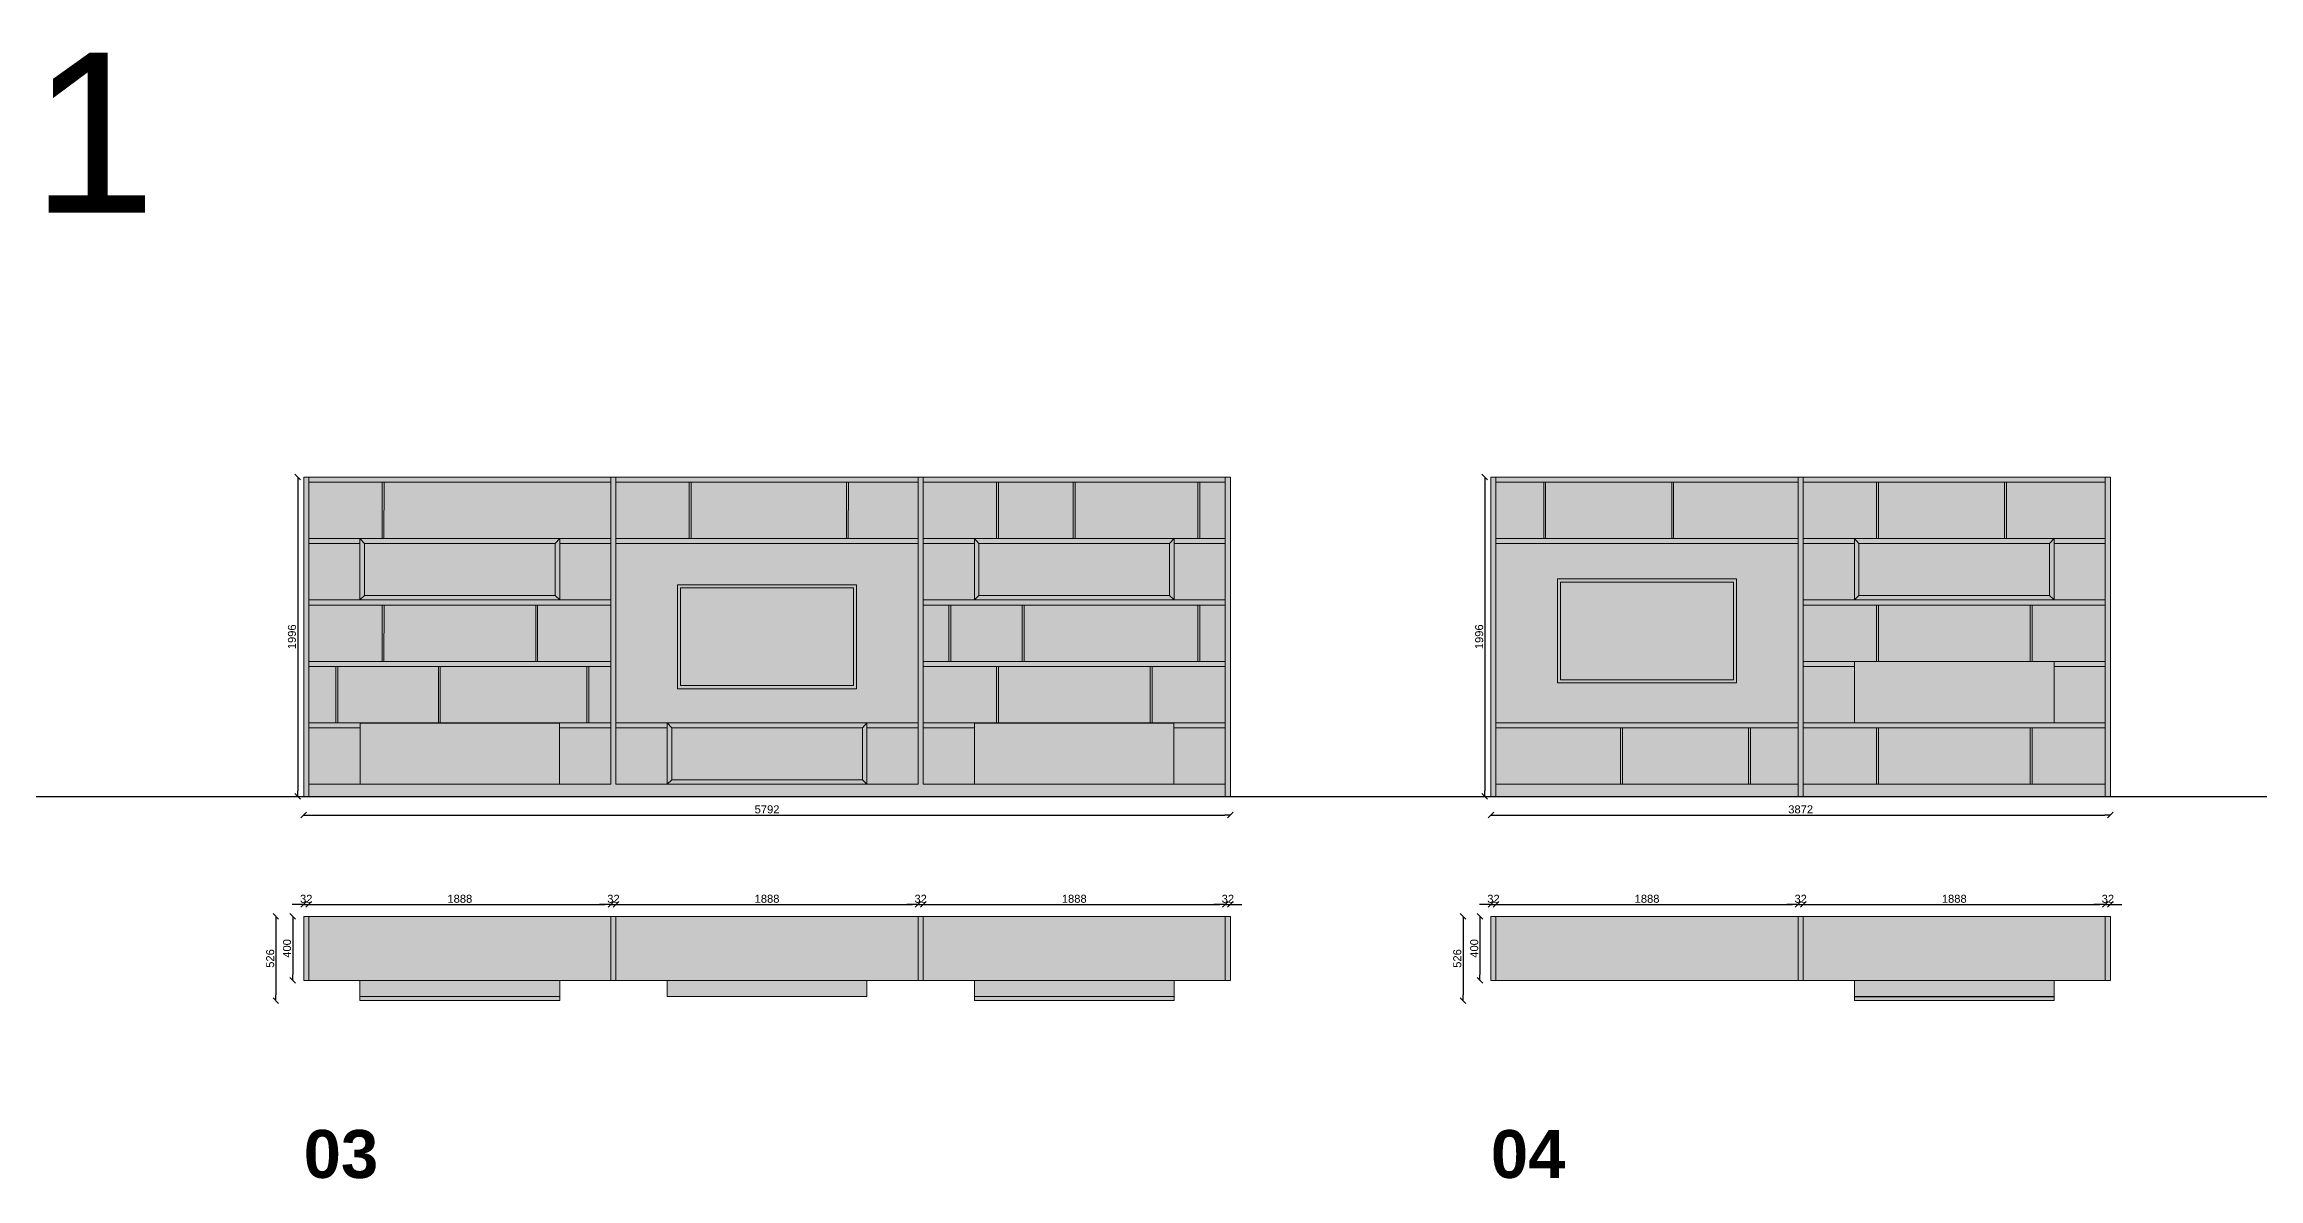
# Model space of a CAD drawing. Header units: inches. Extents: x -2150 to 187520, y -61540 to -22885.
# Drawn here: x 12642 to 26482, y -32284 to -25192 of the extents above; entities that cross this region are included whole.
import ezdxf

# ---------------------------------------------------------------- set-up
doc = ezdxf.new("R2010")
doc.units = ezdxf.units.IN
doc.header["$MEASUREMENT"] = 0
doc.layers.add('Linee arredi', color=3, linetype='Continuous', lineweight=20)
doc.layers.add('Retino arredi', color=7, linetype='Continuous', lineweight=0)
doc.layers.add('Quote', color=5, linetype='Continuous')
doc.styles.add('AI', font='Arial.ttf')
doc.styles.add('Arial', font='Arial.ttf')
doc.styles.add('Arial (bold)', font='Arial Bold.ttf')
doc.dimstyles.new('M&C_quote arredo', dxfattribs={"dimtxt": 50, "dimasz": 35.34668, "dimexe": 0, "dimexo": 0, "dimgap": 10, "dimtad": 1, "dimdec": 0, "dimtxsty": 'Arial', "dimblk": 'VW_SLASH', "dimcen": 0, "dimse1": 1, "dimse2": 1, "dimazin": 0, "dimtfac": 1, "dimtdec": 0, "dimtix": 1, "dimtmove": 0, "dimatfit": 0, "dimldrblk": 'VW_SLASH', "dimfxl": 0, "dimfxlon": 1, "dimfrac": 2, "dimtolj": 1, "dimarcsym": 0})

# ---------------------------------------------------------------- blocks, each defined once
blk = doc.blocks.new('VW_SLASH')
at = {"color": 0, "linetype": 'ByBlock', "lineweight": -2, "transparency": 16777216}
blk.add_line((0, 0), (-1, 0), dxfattribs=at)
at = {"color": 0, "linetype": 'Continuous', "lineweight": -2, "transparency": 16777216, "flags": 128}
blk.add_lwpolyline([(0.5, 0.5), (-0.5, -0.5)], dxfattribs=at)
blk = doc.blocks.new('*D14')
at = {"layer": 'Defpoints', "color": 0, "transparency": 16777216}
for p in [(14263, -30644), (14195, -31044), (14263, -31044)]:
    blk.add_point(p, dxfattribs=at)
at = {"layer": 'Quote', "color": 0, "lineweight": -2, "transparency": 16777216}
blk.add_line((14195, -30679), (14195, -31008), dxfattribs=at)
at = {"layer": 'Quote', "color": 0, "lineweight": -2, "transparency": 16777216, "xscale": 35.3466796875, "yscale": 35.3466796875, "zscale": 35.3466796875}
for p, rotation in [((14195, -30644), 90), ((14195, -31044), 270)]:
    blk.add_blockref('VW_SLASH', p, dxfattribs=dict(at, rotation=rotation))
at = {"layer": 'Quote', "color": 0, "transparency": 16777216, "insert": (14159, -30844), "char_height": 50, "attachment_point": 5, "rotation": 90, "style": 'Arial'}
blk.add_mtext('\\A1;400', dxfattribs=at)
blk = doc.blocks.new('*D15')
at = {"layer": 'Defpoints', "color": 0, "transparency": 16777216}
for p in [(14263, -30644), (14089, -31170), (14615, -31170)]:
    blk.add_point(p, dxfattribs=at)
at = {"layer": 'Quote', "color": 0, "lineweight": -2, "transparency": 16777216}
blk.add_line((14089, -30679), (14089, -31134), dxfattribs=at)
at = {"layer": 'Quote', "color": 0, "lineweight": -2, "transparency": 16777216, "xscale": 35.3466796875, "yscale": 35.3466796875, "zscale": 35.3466796875}
for p, rotation in [((14089, -30644), 90), ((14089, -31170), 270)]:
    blk.add_blockref('VW_SLASH', p, dxfattribs=dict(at, rotation=rotation))
at = {"layer": 'Quote', "color": 0, "transparency": 16777216, "insert": (14054, -30907), "char_height": 50, "attachment_point": 5, "rotation": 90, "style": 'Arial'}
blk.add_mtext('\\A1;526', dxfattribs=at)
blk = doc.blocks.new('*D16')
at = {"layer": 'Defpoints', "color": 0, "transparency": 16777216}
for p in [(14295, -30569), (14263, -30644), (14295, -30644)]:
    blk.add_point(p, dxfattribs=at)
at = {"layer": 'Quote', "color": 0, "lineweight": -2, "transparency": 16777216}
for p, q in [((14228, -30569), (14192, -30569)), ((14263, -30569), (14295, -30569)), ((14330, -30569), (14366, -30569))]:
    blk.add_line(p, q, dxfattribs=at)
at = {"layer": 'Quote', "color": 0, "lineweight": -2, "transparency": 16777216, "xscale": 35.3466796875, "yscale": 35.3466796875, "zscale": 35.3466796875}
blk.add_blockref('VW_SLASH', (14263, -30569), dxfattribs=at)
at = {"layer": 'Quote', "color": 0, "lineweight": -2, "transparency": 16777216, "xscale": 35.3466796875, "yscale": 35.3466796875, "zscale": 35.3466796875, "rotation": 180}
blk.add_blockref('VW_SLASH', (14295, -30569), dxfattribs=at)
at = {"layer": 'Quote', "color": 0, "transparency": 16777216, "insert": (14279, -30534), "char_height": 50, "attachment_point": 5, "style": 'Arial'}
blk.add_mtext('\\A1;32', dxfattribs=at)
blk = doc.blocks.new('*D17')
at = {"layer": 'Defpoints', "color": 0, "transparency": 16777216}
for p in [(16183, -30569), (14295, -30644), (16183, -30644)]:
    blk.add_point(p, dxfattribs=at)
at = {"layer": 'Quote', "color": 0, "lineweight": -2, "transparency": 16777216}
blk.add_line((14330, -30569), (16148, -30569), dxfattribs=at)
at = {"layer": 'Quote', "color": 0, "lineweight": -2, "transparency": 16777216, "xscale": 35.3466796875, "yscale": 35.3466796875, "zscale": 35.3466796875, "rotation": 180}
blk.add_blockref('VW_SLASH', (14295, -30569), dxfattribs=at)
at = {"layer": 'Quote', "color": 0, "lineweight": -2, "transparency": 16777216, "xscale": 35.3466796875, "yscale": 35.3466796875, "zscale": 35.3466796875}
blk.add_blockref('VW_SLASH', (16183, -30569), dxfattribs=at)
at = {"layer": 'Quote', "color": 0, "transparency": 16777216, "insert": (15239, -30534), "char_height": 50, "attachment_point": 5, "style": 'Arial'}
blk.add_mtext('\\A1;1888', dxfattribs=at)
blk = doc.blocks.new('*D18')
at = {"layer": 'Defpoints', "color": 0, "transparency": 16777216}
for p in [(14263, -27898), (14226, -29894), (14263, -29894)]:
    blk.add_point(p, dxfattribs=at)
at = {"layer": 'Quote', "color": 0, "lineweight": -2, "transparency": 16777216}
blk.add_line((14226, -27933), (14226, -29858), dxfattribs=at)
at = {"layer": 'Quote', "color": 0, "lineweight": -2, "transparency": 16777216, "xscale": 35.3466796875, "yscale": 35.3466796875, "zscale": 35.3466796875}
for p, rotation in [((14226, -27898), 90), ((14226, -29894), 270)]:
    blk.add_blockref('VW_SLASH', p, dxfattribs=dict(at, rotation=rotation))
at = {"layer": 'Quote', "color": 0, "transparency": 16777216, "insert": (14190, -28896), "char_height": 50, "attachment_point": 5, "rotation": 90, "style": 'Arial'}
blk.add_mtext('\\A1;1996', dxfattribs=at)
blk = doc.blocks.new('*D19')
at = {"layer": 'Defpoints', "color": 0, "transparency": 16777216}
for p in [(14263, -29894), (20055, -29894), (20055, -30010)]:
    blk.add_point(p, dxfattribs=at)
at = {"layer": 'Quote', "color": 0, "lineweight": -2, "transparency": 16777216}
blk.add_line((14298, -30010), (20020, -30010), dxfattribs=at)
at = {"layer": 'Quote', "color": 0, "lineweight": -2, "transparency": 16777216, "xscale": 35.3466796875, "yscale": 35.3466796875, "zscale": 35.3466796875, "rotation": 180}
blk.add_blockref('VW_SLASH', (14263, -30010), dxfattribs=at)
at = {"layer": 'Quote', "color": 0, "lineweight": -2, "transparency": 16777216, "xscale": 35.3466796875, "yscale": 35.3466796875, "zscale": 35.3466796875}
blk.add_blockref('VW_SLASH', (20055, -30010), dxfattribs=at)
at = {"layer": 'Quote', "color": 0, "transparency": 16777216, "insert": (17159, -29975), "char_height": 50, "attachment_point": 5, "style": 'Arial'}
blk.add_mtext('\\A1;5792', dxfattribs=at)
blk = doc.blocks.new('*D20')
at = {"layer": 'Defpoints', "color": 0, "transparency": 16777216}
for p in [(16215, -30569), (16183, -30644), (16215, -30644)]:
    blk.add_point(p, dxfattribs=at)
at = {"layer": 'Quote', "color": 0, "lineweight": -2, "transparency": 16777216}
for p, q in [((16148, -30569), (16112, -30569)), ((16183, -30569), (16215, -30569)), ((16250, -30569), (16286, -30569))]:
    blk.add_line(p, q, dxfattribs=at)
at = {"layer": 'Quote', "color": 0, "lineweight": -2, "transparency": 16777216, "xscale": 35.3466796875, "yscale": 35.3466796875, "zscale": 35.3466796875}
blk.add_blockref('VW_SLASH', (16183, -30569), dxfattribs=at)
at = {"layer": 'Quote', "color": 0, "lineweight": -2, "transparency": 16777216, "xscale": 35.3466796875, "yscale": 35.3466796875, "zscale": 35.3466796875, "rotation": 180}
blk.add_blockref('VW_SLASH', (16215, -30569), dxfattribs=at)
at = {"layer": 'Quote', "color": 0, "transparency": 16777216, "insert": (16199, -30534), "char_height": 50, "attachment_point": 5, "style": 'Arial'}
blk.add_mtext('\\A1;32', dxfattribs=at)
blk = doc.blocks.new('*D21')
at = {"layer": 'Defpoints', "color": 0, "transparency": 16777216}
for p in [(18103, -30569), (16215, -30644), (18103, -30644)]:
    blk.add_point(p, dxfattribs=at)
at = {"layer": 'Quote', "color": 0, "lineweight": -2, "transparency": 16777216}
blk.add_line((16250, -30569), (18068, -30569), dxfattribs=at)
at = {"layer": 'Quote', "color": 0, "lineweight": -2, "transparency": 16777216, "xscale": 35.3466796875, "yscale": 35.3466796875, "zscale": 35.3466796875, "rotation": 180}
blk.add_blockref('VW_SLASH', (16215, -30569), dxfattribs=at)
at = {"layer": 'Quote', "color": 0, "lineweight": -2, "transparency": 16777216, "xscale": 35.3466796875, "yscale": 35.3466796875, "zscale": 35.3466796875}
blk.add_blockref('VW_SLASH', (18103, -30569), dxfattribs=at)
at = {"layer": 'Quote', "color": 0, "transparency": 16777216, "insert": (17159, -30534), "char_height": 50, "attachment_point": 5, "style": 'Arial'}
blk.add_mtext('\\A1;1888', dxfattribs=at)
blk = doc.blocks.new('*D22')
at = {"layer": 'Defpoints', "color": 0, "transparency": 16777216}
for p in [(18135, -30569), (18103, -30644), (18135, -30644)]:
    blk.add_point(p, dxfattribs=at)
at = {"layer": 'Quote', "color": 0, "lineweight": -2, "transparency": 16777216}
for p, q in [((18068, -30569), (18032, -30569)), ((18103, -30569), (18135, -30569)), ((18170, -30569), (18206, -30569))]:
    blk.add_line(p, q, dxfattribs=at)
at = {"layer": 'Quote', "color": 0, "lineweight": -2, "transparency": 16777216, "xscale": 35.3466796875, "yscale": 35.3466796875, "zscale": 35.3466796875}
blk.add_blockref('VW_SLASH', (18103, -30569), dxfattribs=at)
at = {"layer": 'Quote', "color": 0, "lineweight": -2, "transparency": 16777216, "xscale": 35.3466796875, "yscale": 35.3466796875, "zscale": 35.3466796875, "rotation": 180}
blk.add_blockref('VW_SLASH', (18135, -30569), dxfattribs=at)
at = {"layer": 'Quote', "color": 0, "transparency": 16777216, "insert": (18119, -30534), "char_height": 50, "attachment_point": 5, "style": 'Arial'}
blk.add_mtext('\\A1;32', dxfattribs=at)
blk = doc.blocks.new('*D23')
at = {"layer": 'Defpoints', "color": 0, "transparency": 16777216}
for p in [(20023, -30569), (18135, -30644), (20023, -30644)]:
    blk.add_point(p, dxfattribs=at)
at = {"layer": 'Quote', "color": 0, "lineweight": -2, "transparency": 16777216}
blk.add_line((18170, -30569), (19988, -30569), dxfattribs=at)
at = {"layer": 'Quote', "color": 0, "lineweight": -2, "transparency": 16777216, "xscale": 35.3466796875, "yscale": 35.3466796875, "zscale": 35.3466796875, "rotation": 180}
blk.add_blockref('VW_SLASH', (18135, -30569), dxfattribs=at)
at = {"layer": 'Quote', "color": 0, "lineweight": -2, "transparency": 16777216, "xscale": 35.3466796875, "yscale": 35.3466796875, "zscale": 35.3466796875}
blk.add_blockref('VW_SLASH', (20023, -30569), dxfattribs=at)
at = {"layer": 'Quote', "color": 0, "transparency": 16777216, "insert": (19079, -30534), "char_height": 50, "attachment_point": 5, "style": 'Arial'}
blk.add_mtext('\\A1;1888', dxfattribs=at)
blk = doc.blocks.new('*D24')
at = {"layer": 'Defpoints', "color": 0, "transparency": 16777216}
for p in [(20055, -30569), (20023, -30644), (20055, -30644)]:
    blk.add_point(p, dxfattribs=at)
at = {"layer": 'Quote', "color": 0, "lineweight": -2, "transparency": 16777216}
for p, q in [((19988, -30569), (19952, -30569)), ((20023, -30569), (20055, -30569)), ((20090, -30569), (20126, -30569))]:
    blk.add_line(p, q, dxfattribs=at)
at = {"layer": 'Quote', "color": 0, "lineweight": -2, "transparency": 16777216, "xscale": 35.3466796875, "yscale": 35.3466796875, "zscale": 35.3466796875}
blk.add_blockref('VW_SLASH', (20023, -30569), dxfattribs=at)
at = {"layer": 'Quote', "color": 0, "lineweight": -2, "transparency": 16777216, "xscale": 35.3466796875, "yscale": 35.3466796875, "zscale": 35.3466796875, "rotation": 180}
blk.add_blockref('VW_SLASH', (20055, -30569), dxfattribs=at)
at = {"layer": 'Quote', "color": 0, "transparency": 16777216, "insert": (20039, -30534), "char_height": 50, "attachment_point": 5, "style": 'Arial'}
blk.add_mtext('\\A1;32', dxfattribs=at)
blk = doc.blocks.new('TV')
at = {"layer": 'Retino arredi', "true_color": 0x969696}
h = blk.add_hatch(color=252, dxfattribs=at)
h.dxf.hatch_style = 1
h.paths.add_polyline_path([(-20, 20), (-1100, 20), (-1100, 630), (-20, 630)], flags=16)
h.paths.add_polyline_path([(-1120, 650), (0, 650), (0, 0), (-1120, 0)])
at = {"layer": 'Retino arredi', "true_color": 0xd2d2d2}
h = blk.add_hatch(color=254, dxfattribs=at)
h.dxf.hatch_style = 1
h.paths.add_polyline_path([(-20, 20), (-1100, 20), (-1100, 630), (-20, 630)])
at = {"layer": 'Linee arredi'}
for points in [[(-1120, 650), (0, 650), (0, 0), (-1120, 0)], [(-20, 20), (-1100, 20), (-1100, 630), (-20, 630)]]:
    blk.add_lwpolyline(points, close=True, dxfattribs=at)
blk = doc.blocks.new('*D212')
at = {"layer": 'Defpoints', "color": 0, "transparency": 16777216}
for p in [(21683, -27898), (21645, -29894), (21683, -29894)]:
    blk.add_point(p, dxfattribs=at)
at = {"layer": 'Quote', "color": 0, "lineweight": -2, "transparency": 16777216}
blk.add_line((21645, -27933), (21645, -29858), dxfattribs=at)
at = {"layer": 'Quote', "color": 0, "lineweight": -2, "transparency": 16777216, "xscale": 35.3466796875, "yscale": 35.3466796875, "zscale": 35.3466796875}
for p, rotation in [((21645, -27898), 90), ((21645, -29894), 270)]:
    blk.add_blockref('VW_SLASH', p, dxfattribs=dict(at, rotation=rotation))
at = {"layer": 'Quote', "color": 0, "transparency": 16777216, "insert": (21610, -28896), "char_height": 50, "attachment_point": 5, "rotation": 90, "style": 'Arial'}
blk.add_mtext('\\A1;1996', dxfattribs=at)
blk = doc.blocks.new('*D213')
at = {"layer": 'Defpoints', "color": 0, "transparency": 16777216}
for p in [(21683, -29894), (25555, -29894), (25555, -30010)]:
    blk.add_point(p, dxfattribs=at)
at = {"layer": 'Quote', "color": 0, "lineweight": -2, "transparency": 16777216}
blk.add_line((21718, -30010), (25520, -30010), dxfattribs=at)
at = {"layer": 'Quote', "color": 0, "lineweight": -2, "transparency": 16777216, "xscale": 35.3466796875, "yscale": 35.3466796875, "zscale": 35.3466796875, "rotation": 180}
blk.add_blockref('VW_SLASH', (21683, -30010), dxfattribs=at)
at = {"layer": 'Quote', "color": 0, "lineweight": -2, "transparency": 16777216, "xscale": 35.3466796875, "yscale": 35.3466796875, "zscale": 35.3466796875}
blk.add_blockref('VW_SLASH', (25555, -30010), dxfattribs=at)
at = {"layer": 'Quote', "color": 0, "transparency": 16777216, "insert": (23619, -29975), "char_height": 50, "attachment_point": 5, "style": 'Arial'}
blk.add_mtext('\\A1;3872', dxfattribs=at)
blk = doc.blocks.new('*D214')
at = {"layer": 'Defpoints', "color": 0, "transparency": 16777216}
for p in [(21683, -30644), (21614, -31044), (21683, -31044)]:
    blk.add_point(p, dxfattribs=at)
at = {"layer": 'Quote', "color": 0, "lineweight": -2, "transparency": 16777216}
blk.add_line((21614, -30679), (21614, -31008), dxfattribs=at)
at = {"layer": 'Quote', "color": 0, "lineweight": -2, "transparency": 16777216, "xscale": 35.3466796875, "yscale": 35.3466796875, "zscale": 35.3466796875}
for p, rotation in [((21614, -30644), 90), ((21614, -31044), 270)]:
    blk.add_blockref('VW_SLASH', p, dxfattribs=dict(at, rotation=rotation))
at = {"layer": 'Quote', "color": 0, "transparency": 16777216, "insert": (21579, -30844), "char_height": 50, "attachment_point": 5, "rotation": 90, "style": 'Arial'}
blk.add_mtext('\\A1;400', dxfattribs=at)
blk = doc.blocks.new('*D215')
at = {"layer": 'Defpoints', "color": 0, "transparency": 16777216}
for p in [(21683, -30644), (21509, -31170), (23955, -31170)]:
    blk.add_point(p, dxfattribs=at)
at = {"layer": 'Quote', "color": 0, "lineweight": -2, "transparency": 16777216}
blk.add_line((21509, -30679), (21509, -31134), dxfattribs=at)
at = {"layer": 'Quote', "color": 0, "lineweight": -2, "transparency": 16777216, "xscale": 35.3466796875, "yscale": 35.3466796875, "zscale": 35.3466796875}
for p, rotation in [((21509, -30644), 90), ((21509, -31170), 270)]:
    blk.add_blockref('VW_SLASH', p, dxfattribs=dict(at, rotation=rotation))
at = {"layer": 'Quote', "color": 0, "transparency": 16777216, "insert": (21473, -30907), "char_height": 50, "attachment_point": 5, "rotation": 90, "style": 'Arial'}
blk.add_mtext('\\A1;526', dxfattribs=at)
blk = doc.blocks.new('*D216')
at = {"layer": 'Defpoints', "color": 0, "transparency": 16777216}
for p in [(21715, -30569), (21683, -30644), (21715, -30644)]:
    blk.add_point(p, dxfattribs=at)
at = {"layer": 'Quote', "color": 0, "lineweight": -2, "transparency": 16777216}
for p, q in [((21648, -30569), (21612, -30569)), ((21683, -30569), (21715, -30569)), ((21750, -30569), (21786, -30569))]:
    blk.add_line(p, q, dxfattribs=at)
at = {"layer": 'Quote', "color": 0, "lineweight": -2, "transparency": 16777216, "xscale": 35.3466796875, "yscale": 35.3466796875, "zscale": 35.3466796875}
blk.add_blockref('VW_SLASH', (21683, -30569), dxfattribs=at)
at = {"layer": 'Quote', "color": 0, "lineweight": -2, "transparency": 16777216, "xscale": 35.3466796875, "yscale": 35.3466796875, "zscale": 35.3466796875, "rotation": 180}
blk.add_blockref('VW_SLASH', (21715, -30569), dxfattribs=at)
at = {"layer": 'Quote', "color": 0, "transparency": 16777216, "insert": (21699, -30534), "char_height": 50, "attachment_point": 5, "style": 'Arial'}
blk.add_mtext('\\A1;32', dxfattribs=at)
blk = doc.blocks.new('*D217')
at = {"layer": 'Defpoints', "color": 0, "transparency": 16777216}
for p in [(23603, -30569), (21715, -30644), (23603, -30644)]:
    blk.add_point(p, dxfattribs=at)
at = {"layer": 'Quote', "color": 0, "lineweight": -2, "transparency": 16777216}
blk.add_line((21750, -30569), (23568, -30569), dxfattribs=at)
at = {"layer": 'Quote', "color": 0, "lineweight": -2, "transparency": 16777216, "xscale": 35.3466796875, "yscale": 35.3466796875, "zscale": 35.3466796875, "rotation": 180}
blk.add_blockref('VW_SLASH', (21715, -30569), dxfattribs=at)
at = {"layer": 'Quote', "color": 0, "lineweight": -2, "transparency": 16777216, "xscale": 35.3466796875, "yscale": 35.3466796875, "zscale": 35.3466796875}
blk.add_blockref('VW_SLASH', (23603, -30569), dxfattribs=at)
at = {"layer": 'Quote', "color": 0, "transparency": 16777216, "insert": (22659, -30534), "char_height": 50, "attachment_point": 5, "style": 'Arial'}
blk.add_mtext('\\A1;1888', dxfattribs=at)
blk = doc.blocks.new('*D218')
at = {"layer": 'Defpoints', "color": 0, "transparency": 16777216}
for p in [(23635, -30569), (23603, -30644), (23635, -30644)]:
    blk.add_point(p, dxfattribs=at)
at = {"layer": 'Quote', "color": 0, "lineweight": -2, "transparency": 16777216}
for p, q in [((23568, -30569), (23532, -30569)), ((23603, -30569), (23635, -30569)), ((23670, -30569), (23706, -30569))]:
    blk.add_line(p, q, dxfattribs=at)
at = {"layer": 'Quote', "color": 0, "lineweight": -2, "transparency": 16777216, "xscale": 35.3466796875, "yscale": 35.3466796875, "zscale": 35.3466796875}
blk.add_blockref('VW_SLASH', (23603, -30569), dxfattribs=at)
at = {"layer": 'Quote', "color": 0, "lineweight": -2, "transparency": 16777216, "xscale": 35.3466796875, "yscale": 35.3466796875, "zscale": 35.3466796875, "rotation": 180}
blk.add_blockref('VW_SLASH', (23635, -30569), dxfattribs=at)
at = {"layer": 'Quote', "color": 0, "transparency": 16777216, "insert": (23619, -30534), "char_height": 50, "attachment_point": 5, "style": 'Arial'}
blk.add_mtext('\\A1;32', dxfattribs=at)
blk = doc.blocks.new('*D219')
at = {"layer": 'Defpoints', "color": 0, "transparency": 16777216}
for p in [(25523, -30569), (23635, -30644), (25523, -30644)]:
    blk.add_point(p, dxfattribs=at)
at = {"layer": 'Quote', "color": 0, "lineweight": -2, "transparency": 16777216}
blk.add_line((23670, -30569), (25488, -30569), dxfattribs=at)
at = {"layer": 'Quote', "color": 0, "lineweight": -2, "transparency": 16777216, "xscale": 35.3466796875, "yscale": 35.3466796875, "zscale": 35.3466796875, "rotation": 180}
blk.add_blockref('VW_SLASH', (23635, -30569), dxfattribs=at)
at = {"layer": 'Quote', "color": 0, "lineweight": -2, "transparency": 16777216, "xscale": 35.3466796875, "yscale": 35.3466796875, "zscale": 35.3466796875}
blk.add_blockref('VW_SLASH', (25523, -30569), dxfattribs=at)
at = {"layer": 'Quote', "color": 0, "transparency": 16777216, "insert": (24579, -30534), "char_height": 50, "attachment_point": 5, "style": 'Arial'}
blk.add_mtext('\\A1;1888', dxfattribs=at)
blk = doc.blocks.new('*D220')
at = {"layer": 'Defpoints', "color": 0, "transparency": 16777216}
for p in [(25555, -30569), (25523, -30644), (25555, -30644)]:
    blk.add_point(p, dxfattribs=at)
at = {"layer": 'Quote', "color": 0, "lineweight": -2, "transparency": 16777216}
for p, q in [((25488, -30569), (25452, -30569)), ((25523, -30569), (25555, -30569)), ((25590, -30569), (25626, -30569))]:
    blk.add_line(p, q, dxfattribs=at)
at = {"layer": 'Quote', "color": 0, "lineweight": -2, "transparency": 16777216, "xscale": 35.3466796875, "yscale": 35.3466796875, "zscale": 35.3466796875}
blk.add_blockref('VW_SLASH', (25523, -30569), dxfattribs=at)
at = {"layer": 'Quote', "color": 0, "lineweight": -2, "transparency": 16777216, "xscale": 35.3466796875, "yscale": 35.3466796875, "zscale": 35.3466796875, "rotation": 180}
blk.add_blockref('VW_SLASH', (25555, -30569), dxfattribs=at)
at = {"layer": 'Quote', "color": 0, "transparency": 16777216, "insert": (25539, -30534), "char_height": 50, "attachment_point": 5, "style": 'Arial'}
blk.add_mtext('\\A1;32', dxfattribs=at)

msp = doc.modelspace()

# ---------------------------------------------------------------- hatches: boundary and pattern name
at = {"layer": 'Retino arredi'}
h = msp.add_hatch(color=256, dxfattribs=at)
h.dxf.hatch_style = 1
h.paths.add_polyline_path([(17783, -29465.6), (18103, -29465.6), (18103, -29817.6), (17783, -29817.6)], flags=16)
h.paths.add_polyline_path([(16535, -29817.6), (17783, -29817.6), (17783, -29433.6), (16535, -29433.6)], flags=16)
h.paths.add_polyline_path([(16215, -29465.6), (16535, -29465.6), (16535, -29817.6), (16215, -29817.6)], flags=16)
h.paths.add_polyline_path([(18103, -28313.6), (16215, -28313.6), (16215, -29433.6), (18103, -29433.6)], flags=16)
h.paths.add_polyline_path([(16215, -27929.6), (18103, -27929.6), (18103, -28281.6), (16215, -28281.6)], flags=16)
h.paths.add_polyline_path([(19702, -29465.6), (20023, -29465.6), (20023, -29817.6), (19702, -29817.6)], flags=16)
h.paths.add_polyline_path([(18456, -29817.6), (18135, -29817.6), (18135, -29465.6), (18456, -29465.6)], flags=16)
h.paths.add_polyline_path([(19702, -29435.6), (18456, -29435.6), (18456, -29817.6), (19702, -29817.6)], flags=16)
h.paths.add_polyline_path([(18135, -29081.6), (20023, -29081.6), (20023, -29433.6), (18135, -29433.6)], flags=16)
h.paths.add_polyline_path([(20023, -28697.6), (18135, -28697.6), (18135, -29049.6), (20023, -29049.6)], flags=16)
h.paths.add_polyline_path([(19703, -28313.6), (20023, -28313.6), (20023, -28665.6), (19703, -28665.6)], flags=16)
h.paths.add_polyline_path([(18455, -28665.6), (19703, -28665.6), (19703, -28281.6), (18455, -28281.6)], flags=16)
h.paths.add_polyline_path([(18135, -28313.6), (18455, -28313.6), (18455, -28665.6), (18135, -28665.6)], flags=16)
h.paths.add_polyline_path([(20023, -27929.6), (18135, -27929.6), (18135, -28281.6), (20023, -28281.6)], flags=16)
h.paths.add_polyline_path([(14616, -29465.6), (14295, -29465.6), (14295, -29817.6), (14616, -29817.6)], flags=16)
h.paths.add_polyline_path([(15862, -29817.6), (16183, -29817.6), (16183, -29465.6), (15862, -29465.6)], flags=16)
h.paths.add_polyline_path([(14616, -29435.6), (15862, -29435.6), (15862, -29817.6), (14616, -29817.6)], flags=16)
h.paths.add_polyline_path([(16183, -29081.6), (14295, -29081.6), (14295, -29433.6), (16183, -29433.6)], flags=16)
h.paths.add_polyline_path([(14295, -28697.6), (16183, -28697.6), (16183, -29049.6), (14295, -29049.6)], flags=16)
h.paths.add_polyline_path([(14615, -28313.6), (14295, -28313.6), (14295, -28665.6), (14615, -28665.6)], flags=16)
h.paths.add_polyline_path([(15863, -28665.6), (14615, -28665.6), (14615, -28281.6), (15863, -28281.6)], flags=16)
h.paths.add_polyline_path([(16183, -28313.6), (15863, -28313.6), (15863, -28665.6), (16183, -28665.6)], flags=16)
h.paths.add_polyline_path([(14295, -27929.6), (16183, -27929.6), (16183, -28281.6), (14295, -28281.6)], flags=16)
h.paths.add_polyline_path([(14263, -27897.6), (20055, -27897.6), (20055, -29893.6), (14263, -29893.6)])
h = msp.add_hatch(color=254, dxfattribs=at)
h.dxf.hatch_style = 1
h.paths.add_polyline_path([(15862, -29817.6), (16183, -29817.6), (16183, -29465.6), (15862, -29465.6)])
h.paths.add_polyline_path([(16183, -29081.6), (14295, -29081.6), (14295, -29433.6), (16183, -29433.6)])
h.paths.add_polyline_path([(14295, -28697.6), (16183, -28697.6), (16183, -29049.6), (14295, -29049.6)])
h.paths.add_polyline_path([(16183, -28313.6), (15863, -28313.6), (15863, -28665.6), (16183, -28665.6)])
h.paths.add_polyline_path([(14295, -27929.6), (16183, -27929.6), (16183, -28281.6), (14295, -28281.6)])
h.paths.add_polyline_path([(14616, -29465.6), (14295, -29465.6), (14295, -29817.6), (14616, -29817.6)])
h.paths.add_polyline_path([(14615, -28313.6), (14295, -28313.6), (14295, -28665.6), (14615, -28665.6)])
h.paths.add_polyline_path([(16215, -29465.6), (16535, -29465.6), (16535, -29817.6), (16215, -29817.6)])
h.paths.add_polyline_path([(16215, -27929.6), (18103, -27929.6), (18103, -28281.6), (16215, -28281.6)])
h.paths.add_polyline_path([(17783, -29465.6), (18103, -29465.6), (18103, -29817.6), (17783, -29817.6)])
h.paths.add_polyline_path([(18456, -29817.6), (18135, -29817.6), (18135, -29465.6), (18456, -29465.6)])
h.paths.add_polyline_path([(18135, -29081.6), (20023, -29081.6), (20023, -29433.6), (18135, -29433.6)])
h.paths.add_polyline_path([(20023, -28697.6), (18135, -28697.6), (18135, -29049.6), (20023, -29049.6)])
h.paths.add_polyline_path([(18135, -28313.6), (18455, -28313.6), (18455, -28665.6), (18135, -28665.6)])
h.paths.add_polyline_path([(20023, -27929.6), (18135, -27929.6), (18135, -28281.6), (20023, -28281.6)])
h.paths.add_polyline_path([(19702, -29465.6), (20023, -29465.6), (20023, -29817.6), (19702, -29817.6)])
h.paths.add_polyline_path([(19703, -28313.6), (20023, -28313.6), (20023, -28665.6), (19703, -28665.6)])
h = msp.add_hatch(color=256, dxfattribs=at)
h.dxf.hatch_style = 1
h.paths.add_polyline_path([(23602.9, -27929.6), (21714.9, -27929.6), (21714.9, -28281.6), (23602.9, -28281.6)], flags=16)
h.paths.add_polyline_path([(25522.9, -28281.6), (23634.9, -28281.6), (23634.9, -27929.6), (25522.9, -27929.6)], flags=16)
h.paths.add_polyline_path([(25202.9, -28665.6), (25522.9, -28665.6), (25522.9, -28313.6), (25202.9, -28313.6)], flags=16)
h.paths.add_polyline_path([(23954.9, -28281.6), (25202.9, -28281.6), (25202.9, -28665.6), (23954.9, -28665.6)], flags=16)
h.paths.add_polyline_path([(23634.9, -28665.6), (23954.9, -28665.6), (23954.9, -28313.6), (23634.9, -28313.6)], flags=16)
h.paths.add_polyline_path([(25522.9, -29049.6), (23634.9, -29049.6), (23634.9, -28697.6), (25522.9, -28697.6)], flags=16)
h.paths.add_polyline_path([(23954.9, -29433.6), (25202.9, -29433.6), (25202.9, -29049.6), (23954.9, -29049.6)], flags=16)
h.paths.add_polyline_path([(23954.9, -29081.6), (23634.9, -29081.6), (23634.9, -29433.6), (23954.9, -29433.6)], flags=16)
h.paths.add_polyline_path([(25522.9, -29433.6), (25202.9, -29433.6), (25202.9, -29081.6), (25522.9, -29081.6)], flags=16)
h.paths.add_polyline_path([(23634.9, -29817.6), (25522.9, -29817.6), (25522.9, -29465.6), (23634.9, -29465.6)], flags=16)
h.paths.add_polyline_path([(23602.9, -29465.6), (21714.9, -29465.6), (21714.9, -29817.6), (23602.9, -29817.6)], flags=16)
h.paths.add_polyline_path([(21714.9, -28313.6), (23602.9, -28313.6), (23602.9, -29433.6), (21714.9, -29433.6)], flags=16)
h.paths.add_polyline_path([(21682.9, -27897.6), (25554.9, -27897.6), (25554.9, -29893.6), (21682.9, -29893.6)])
h = msp.add_hatch(color=254, dxfattribs=at)
h.dxf.hatch_style = 1
h.paths.add_polyline_path([(23602.9, -27929.6), (21714.9, -27929.6), (21714.9, -28281.6), (23602.9, -28281.6)])
h.paths.add_polyline_path([(25522.9, -28281.6), (23634.9, -28281.6), (23634.9, -27929.6), (25522.9, -27929.6)])
h.paths.add_polyline_path([(23634.9, -28665.6), (23954.9, -28665.6), (23954.9, -28313.6), (23634.9, -28313.6)])
h.paths.add_polyline_path([(25522.9, -29049.6), (23634.9, -29049.6), (23634.9, -28697.6), (25522.9, -28697.6)])
h.paths.add_polyline_path([(23954.9, -29081.6), (23634.9, -29081.6), (23634.9, -29433.6), (23954.9, -29433.6)])
h.paths.add_polyline_path([(23634.9, -29817.6), (25522.9, -29817.6), (25522.9, -29465.6), (23634.9, -29465.6)])
h.paths.add_polyline_path([(23602.9, -29465.6), (21714.9, -29465.6), (21714.9, -29817.6), (23602.9, -29817.6)])
h.paths.add_polyline_path([(25202.9, -28665.6), (25522.9, -28665.6), (25522.9, -28313.6), (25202.9, -28313.6)])
h.paths.add_polyline_path([(25522.9, -29433.6), (25202.9, -29433.6), (25202.9, -29081.6), (25522.9, -29081.6)])
h = msp.add_hatch(color=253, dxfattribs=at)
h.dxf.hatch_style = 1
h.paths.add_polyline_path([(16535, -29817.6), (17783, -29817.6), (17783, -29433.6), (16535, -29433.6)])
h.paths.add_polyline_path([(14616, -29435.6), (15862, -29435.6), (15862, -29817.6), (14616, -29817.6)])
h.paths.add_polyline_path([(15863, -28665.6), (14615, -28665.6), (14615, -28281.6), (15863, -28281.6)])
h.paths.add_polyline_path([(19702, -29435.6), (18456, -29435.6), (18456, -29817.6), (19702, -29817.6)])
h.paths.add_polyline_path([(18455, -28665.6), (19703, -28665.6), (19703, -28281.6), (18455, -28281.6)])
h = msp.add_hatch(color=252, dxfattribs=at)
h.dxf.hatch_style = 1
h.paths.add_polyline_path([(18103, -28313.6), (16215, -28313.6), (16215, -29433.6), (18103, -29433.6)])
h = msp.add_hatch(color=254, dxfattribs=at)
h.dxf.hatch_style = 1
h.paths.add_polyline_path([(21714.9, -28313.6), (23602.9, -28313.6), (23602.9, -29433.6), (21714.9, -29433.6)])
h = msp.add_hatch(color=253, dxfattribs=at)
h.dxf.hatch_style = 1
h.paths.add_polyline_path([(23954.9, -28281.6), (25202.9, -28281.6), (25202.9, -28665.6), (23954.9, -28665.6)])
h.paths.add_polyline_path([(23954.9, -29433.6), (25202.9, -29433.6), (25202.9, -29049.6), (23954.9, -29049.6)])
h = msp.add_hatch(color=256, dxfattribs=at)
h.dxf.hatch_style = 1
h.paths.add_polyline_path([(20055, -30643.6), (14263, -30643.6), (14263, -31043.6), (20055, -31043.6)])
h = msp.add_hatch(color=256, dxfattribs=at)
h.dxf.hatch_style = 1
h.paths.add_polyline_path([(25554.9, -30643.6), (21682.9, -30643.6), (21682.9, -31043.6), (25554.9, -31043.6)])
h = msp.add_hatch(color=253, dxfattribs=at)
h.dxf.hatch_style = 1
h.paths.add_polyline_path([(19703, -31043.6), (18455, -31043.6), (18455, -31143.6), (19703, -31143.6)])
h.paths.add_polyline_path([(16535, -31043.6), (17783, -31043.6), (17783, -31143.6), (16535, -31143.6)])
h.paths.add_polyline_path([(14615, -31043.6), (15863, -31043.6), (15863, -31143.6), (14615, -31143.6)])
h.paths.add_polyline_path([(19703, -31143.6), (18455, -31143.6), (18455, -31169.6), (19703, -31169.6)])
h.paths.add_polyline_path([(14615, -31143.6), (15863, -31143.6), (15863, -31169.6), (14615, -31169.6)])
h = msp.add_hatch(color=253, dxfattribs=at)
h.dxf.hatch_style = 1
h.paths.add_polyline_path([(23954.9, -31169.6), (25202.9, -31169.6), (25202.9, -31043.6), (23954.9, -31043.6)])

# ---------------------------------------------------------------- linework, layer by layer
msp.add_line((-2149.6, -29893.6), (40321.6, -29893.6))
at = {"layer": 'Linee arredi'}
for p, q in [((14295, -27929.6), (14295, -27897.6)), ((14753, -27929.6), (14753, -28281.6)), ((14765, -28281.6), (14765.1, -27929.8)), ((16183, -27929.6), (16183, -27897.6)), ((16215, -27929.6), (16215, -27897.6)), ((16673, -27929.6), (16673, -28281.6)), ((16685, -28281.6), (16685.1, -27929.8)), ((17655, -27929.6), (17655, -28281.6)), ((17667, -28281.6), (17667.1, -27929.8)), ((18103, -27929.6), (18103, -27897.6)), ((18135, -27929.6), (18135, -27897.6)), ((18593, -27929.5), (18593, -28281.5)), ((18605, -28281.5), (18605.1, -27929.7)), ((19073, -27929.6), (19073, -28281.6)), ((19085, -28281.6), (19085.1, -27929.8)), ((19851, -27929.5), (19851, -28281.5)), ((19863, -28281.5), (19863.1, -27929.7)), ((20023, -27929.6), (20023, -27897.6)), ((21714.9, -27929.6), (21714.9, -27897.6)), ((22012.9, -28281.6), (22012.9, -27929.6)), ((22024.9, -27929.6), (22024.9, -28281.6)), ((22812.9, -28281.6), (22812.9, -27929.6)), ((22824.9, -27929.6), (22824.9, -28281.6)), ((23602.9, -27929.6), (23602.9, -27897.6)), ((23634.9, -27929.6), (23634.9, -27897.6)), ((24092.9, -28281.6), (24092.9, -27929.6)), ((24104.9, -27929.6), (24104.9, -28281.6)), ((24892.9, -28281.6), (24892.9, -27929.6)), ((24904.9, -27929.6), (24904.9, -28281.6)), ((25522.9, -27929.6), (25522.9, -27897.6)), ((14295, -28313.6), (14295, -28281.6)), ((14643, -28313.6), (14615, -28281.6)), ((15835, -28313.6), (15863, -28281.6)), ((16183, -28313.6), (16183, -28281.6)), ((16215, -28313.6), (16215, -28281.6)), ((18103, -28313.6), (18103, -28281.6)), ((18135, -28313.6), (18135, -28281.6)), ((18483, -28313.6), (18455, -28281.6)), ((19675, -28313.6), (19703, -28281.6)), ((20023, -28313.6), (20023, -28281.6)), ((21714.9, -28281.6), (21714.9, -28313.6)), ((23602.9, -28281.6), (23602.9, -28313.6)), ((23634.9, -28281.6), (23634.9, -28313.6)), ((23982.9, -28313.6), (23954.9, -28281.6)), ((25174.9, -28313.6), (25202.9, -28281.6)), ((25522.9, -28281.6), (25522.9, -28313.6)), ((14643, -28637.6), (14615, -28665.6)), ((15835, -28637.6), (15863, -28665.6)), ((18483, -28637.6), (18455, -28665.6)), ((19675, -28637.6), (19703, -28665.6)), ((23982.9, -28637.6), (23954.9, -28665.6)), ((25174.9, -28637.6), (25202.9, -28665.6)), ((14295, -28697.6), (14295, -28665.6)), ((14753, -28697.5), (14753, -29049.5)), ((14765, -29049.5), (14765.1, -28697.7)), ((15713, -28697.5), (15713, -29049.5)), ((15725, -29049.5), (15725.1, -28697.7)), ((16183, -28697.6), (16183, -28665.6)), ((16215, -28697.6), (16215, -28665.6)), ((18103, -28697.6), (18103, -28665.6)), ((18135, -28697.6), (18135, -28665.6)), ((18295, -28697.5), (18295, -29049.5)), ((18307, -29049.5), (18307.1, -28697.7)), ((18753, -28697.5), (18753, -29049.5)), ((18765, -29049.5), (18765.1, -28697.7)), ((19851, -28697.5), (19851, -29049.5)), ((19863, -29049.5), (19863.1, -28697.7)), ((20023, -28697.6), (20023, -28665.6)), ((23634.9, -28697.6), (23634.9, -28665.6)), ((24092.9, -29049.6), (24092.9, -28697.6)), ((24104.9, -28697.6), (24104.9, -29049.6)), ((25052.9, -29049.6), (25052.9, -28697.6)), ((25064.9, -28697.6), (25064.9, -29049.6)), ((25522.9, -28697.6), (25522.9, -28665.6)), ((14295, -29081.6), (14295, -29049.6)), ((16183, -29081.6), (16183, -29049.6)), ((16215, -29081.6), (16215, -29049.6)), ((18103, -29081.6), (18103, -29049.6)), ((18135, -29081.6), (18135, -29049.6)), ((20023, -29081.6), (20023, -29049.6)), ((23634.9, -29081.6), (23634.9, -29049.6)), ((25522.9, -29081.6), (25522.9, -29049.6)), ((14465, -29081.5), (14465, -29433.5)), ((14477, -29433.5), (14477.1, -29081.7)), ((15105, -29081.5), (15105, -29433.5)), ((15117, -29433.5), (15117.1, -29081.7)), ((16033, -29081.5), (16033, -29433.5)), ((16045, -29433.5), (16045.1, -29081.7)), ((18593, -29081.5), (18593, -29433.5)), ((18605, -29433.5), (18605.1, -29081.7)), ((19553, -29081.5), (19553, -29433.5)), ((19565, -29433.5), (19565.1, -29081.7)), ((14295, -29465.6), (14295, -29433.6)), ((16183, -29465.6), (16183, -29433.6)), ((16215, -29465.6), (16215, -29433.6)), ((16563, -29465.6), (16535, -29433.6)), ((17755, -29465.6), (17783, -29433.6)), ((18103, -29465.6), (18103, -29433.6)), ((18135, -29465.6), (18135, -29433.6)), ((20023, -29465.6), (20023, -29433.6)), ((21714.9, -29465.6), (21714.9, -29433.6)), ((22492.9, -29817.6), (22492.9, -29465.6)), ((22504.9, -29465.6), (22504.9, -29817.6)), ((23292.9, -29817.6), (23292.9, -29465.6)), ((23304.9, -29465.6), (23304.9, -29817.6)), ((23602.9, -29465.6), (23602.9, -29433.6)), ((23634.9, -29465.6), (23634.9, -29433.6)), ((24092.9, -29817.6), (24092.9, -29465.6)), ((24104.9, -29465.6), (24104.9, -29817.6)), ((25052.9, -29817.6), (25052.9, -29465.6)), ((25064.9, -29465.6), (25064.9, -29817.6)), ((25522.9, -29465.6), (25522.9, -29433.6)), ((14295, -29893.6), (14295, -29817.6)), ((16563, -29789.6), (16535, -29817.6)), ((17755, -29789.6), (17783, -29817.6)), ((20023, -29893.6), (20023, -29817.6)), ((21714.9, -29893.6), (21714.9, -29817.6)), ((23602.9, -29893.6), (23602.9, -29817.6)), ((23634.9, -29893.6), (23634.9, -29817.6)), ((25522.9, -29893.6), (25522.9, -29817.6)), ((14295, -30643.6), (14295, -31043.6)), ((16183, -30643.6), (16183, -31043.6)), ((16215, -30643.6), (16215, -31043.6)), ((18103, -30643.6), (18103, -31043.6)), ((18135, -30643.6), (18135, -31043.6)), ((20023, -30643.6), (20023, -31043.6)), ((21714.9, -31043.6), (21714.9, -30643.6)), ((23602.9, -30643.6), (23602.9, -31043.6)), ((23634.9, -31043.6), (23634.9, -30643.6)), ((25522.9, -31043.6), (25522.9, -30643.6)), ((23954.9, -31143.6), (25202.9, -31143.6)), ((23954.9, -31147.6), (25202.9, -31147.6))]:
    msp.add_line(p, q, dxfattribs=at)
for points in [[(14263, -27897.6), (20055, -27897.6), (20055, -29893.6), (14263, -29893.6)], [(14295, -27929.6), (16183, -27929.6), (16183, -28281.6), (14295, -28281.6)], [(16215, -27929.6), (18103, -27929.6), (18103, -28281.6), (16215, -28281.6)], [(20023, -27929.6), (18135, -27929.6), (18135, -28281.6), (20023, -28281.6)], [(21682.9, -27897.6), (25554.9, -27897.6), (25554.9, -29893.6), (21682.9, -29893.6)], [(23602.9, -27929.6), (21714.9, -27929.6), (21714.9, -28281.6), (23602.9, -28281.6)], [(25522.9, -28281.6), (23634.9, -28281.6), (23634.9, -27929.6), (25522.9, -27929.6)], [(14615, -28313.6), (14295, -28313.6), (14295, -28665.6), (14615, -28665.6)], [(15863, -28665.6), (14615, -28665.6), (14615, -28281.6), (15863, -28281.6)], [(14643, -28313.6), (15835, -28313.6), (15835, -28637.6), (14643, -28637.6)], [(16183, -28313.6), (15863, -28313.6), (15863, -28665.6), (16183, -28665.6)], [(18103, -28313.6), (16215, -28313.6), (16215, -29433.6), (18103, -29433.6)], [(18135, -28313.6), (18455, -28313.6), (18455, -28665.6), (18135, -28665.6)], [(18455, -28665.6), (19703, -28665.6), (19703, -28281.6), (18455, -28281.6)], [(18483, -28313.6), (19675, -28313.6), (19675, -28637.6), (18483, -28637.6)], [(19703, -28313.6), (20023, -28313.6), (20023, -28665.6), (19703, -28665.6)], [(21714.9, -28313.6), (23602.9, -28313.6), (23602.9, -29433.6), (21714.9, -29433.6)], [(23634.9, -28665.6), (23954.9, -28665.6), (23954.9, -28313.6), (23634.9, -28313.6)], [(23954.9, -28281.6), (25202.9, -28281.6), (25202.9, -28665.6), (23954.9, -28665.6)], [(23982.9, -28313.6), (25174.9, -28313.6), (25174.9, -28637.6), (23982.9, -28637.6)], [(25202.9, -28665.6), (25522.9, -28665.6), (25522.9, -28313.6), (25202.9, -28313.6)], [(14295, -28697.6), (16183, -28697.6), (16183, -29049.6), (14295, -29049.6)], [(20023, -28697.6), (18135, -28697.6), (18135, -29049.6), (20023, -29049.6)], [(25522.9, -29049.6), (23634.9, -29049.6), (23634.9, -28697.6), (25522.9, -28697.6)], [(23954.9, -29433.6), (25202.9, -29433.6), (25202.9, -29049.6), (23954.9, -29049.6)], [(16183, -29081.6), (14295, -29081.6), (14295, -29433.6), (16183, -29433.6)], [(18135, -29081.6), (20023, -29081.6), (20023, -29433.6), (18135, -29433.6)], [(23954.9, -29081.6), (23634.9, -29081.6), (23634.9, -29433.6), (23954.9, -29433.6)], [(25522.9, -29433.6), (25202.9, -29433.6), (25202.9, -29081.6), (25522.9, -29081.6)], [(14616, -29465.6), (14295, -29465.6), (14295, -29817.6), (14616, -29817.6)], [(14616, -29435.6), (15862, -29435.6), (15862, -29817.6), (14616, -29817.6)], [(15862, -29817.6), (16183, -29817.6), (16183, -29465.6), (15862, -29465.6)], [(16215, -29465.6), (16535, -29465.6), (16535, -29817.6), (16215, -29817.6)], [(16535, -29817.6), (17783, -29817.6), (17783, -29433.6), (16535, -29433.6)], [(16563, -29465.6), (17755, -29465.6), (17755, -29789.6), (16563, -29789.6)], [(17783, -29465.6), (18103, -29465.6), (18103, -29817.6), (17783, -29817.6)], [(18456, -29817.6), (18135, -29817.6), (18135, -29465.6), (18456, -29465.6)], [(19702, -29435.6), (18456, -29435.6), (18456, -29817.6), (19702, -29817.6)], [(19702, -29465.6), (20023, -29465.6), (20023, -29817.6), (19702, -29817.6)], [(23602.9, -29465.6), (21714.9, -29465.6), (21714.9, -29817.6), (23602.9, -29817.6)], [(23634.9, -29817.6), (25522.9, -29817.6), (25522.9, -29465.6), (23634.9, -29465.6)], [(20055, -30643.6), (14263, -30643.6), (14263, -31043.6), (20055, -31043.6)], [(25554.9, -30643.6), (21682.9, -30643.6), (21682.9, -31043.6), (25554.9, -31043.6)], [(14615, -31043.6), (15863, -31043.6), (15863, -31143.6), (14615, -31143.6)], [(16535, -31043.6), (17783, -31043.6), (17783, -31143.6), (16535, -31143.6)], [(19703, -31043.6), (18455, -31043.6), (18455, -31143.6), (19703, -31143.6)], [(23954.9, -31169.6), (25202.9, -31169.6), (25202.9, -31043.6), (23954.9, -31043.6)], [(14615, -31143.6), (15863, -31143.6), (15863, -31169.6), (14615, -31169.6)], [(19703, -31143.6), (18455, -31143.6), (18455, -31169.6), (19703, -31169.6)]]:
    msp.add_lwpolyline(points, close=True, dxfattribs=at)

# ---------------------------------------------------------------- block references
for p in [(17719, -29220.6), (23218.9, -29184.6)]:
    msp.add_blockref('TV', p, dxfattribs=at)

# ---------------------------------------------------------------- texts
at = {"insert": (682.6, -25245.5), "char_height": 1000, "width": 77910.081, "attachment_point": 1, "style": 'AI'}
msp.add_mtext('Smart Solution 2021', dxfattribs=at)
at = {"layer": 'Linee arredi', "transparency": 33554687, "char_height": 300, "attachment_point": 7, "line_spacing_factor": 1.006858, "style": 'Arial (bold)'}
for s, insert in [('03', (14263, -32283.5)), ('04', (21682.9, -32283.5))]:
    msp.add_mtext_dynamic_manual_height_columns(s, width=1350.149, gutter_width=12.5, heights=[0], dxfattribs=dict(at, insert=insert))

# ---------------------------------------------------------------- dimensions: what is measured, and where the dimension line sits
at = {"layer": 'Quote', "color": 7}
for base, p1, p2, picture, middle in [((14225.6, -29893.6), (14263, -27897.6), (14263, -29893.6), '*D18', (14190, -28895.6)), ((21645.4, -29893.6), (21682.9, -27897.6), (21682.9, -29893.6), '*D212', (21609.9, -28895.6)), ((14089.1, -31169.6), (14263, -30643.6), (14615, -31169.6), '*D15', (14053.5, -30906.6)), ((14194.5, -31043.6), (14263, -30643.6), (14263, -31043.6), '*D14', (14159, -30843.6)), ((21508.9, -31169.6), (21682.9, -30643.6), (23954.9, -31169.6), '*D215', (21473.4, -30906.6)), ((21614.4, -31043.6), (21682.9, -30643.6), (21682.9, -31043.6), '*D214', (21578.8, -30843.6))]:
    dim = msp.add_linear_dim(base=base, p1=p1, p2=p2, angle=90, dimstyle='M&C_quote arredo', override={"dimpost": '<>', "dimtmove": 1}, dxfattribs=at)
    dim.commit()
    dim.dimension.update_dxf_attribs({"geometry": picture, "text_midpoint": middle})
for base, p1, p2, picture, middle in [((20055, -30010.2), (14263, -29893.6), (20055, -29893.6), '*D19', (17159, -29974.7)), ((25554.9, -30010.2), (21682.9, -29893.6), (25554.9, -29893.6), '*D213', (23618.9, -29974.7)), ((14295, -30569.1), (14263, -30643.6), (14295, -30643.6), '*D16', (14279, -30533.5)), ((16183, -30569.1), (14295, -30643.6), (16183, -30643.6), '*D17', (15239, -30533.6)), ((16215, -30569.1), (16183, -30643.6), (16215, -30643.6), '*D20', (16199, -30533.5)), ((18103, -30569.1), (16215, -30643.6), (18103, -30643.6), '*D21', (17159, -30533.6)), ((18135, -30569.1), (18103, -30643.6), (18135, -30643.6), '*D22', (18119, -30533.5)), ((20023, -30569.1), (18135, -30643.6), (20023, -30643.6), '*D23', (19079, -30533.6)), ((20055, -30569.1), (20023, -30643.6), (20055, -30643.6), '*D24', (20039, -30533.5)), ((21714.9, -30569.1), (21682.9, -30643.6), (21714.9, -30643.6), '*D216', (21698.9, -30533.5)), ((23602.9, -30569.1), (21714.9, -30643.6), (23602.9, -30643.6), '*D217', (22658.9, -30533.6)), ((23634.9, -30569.1), (23602.9, -30643.6), (23634.9, -30643.6), '*D218', (23618.9, -30533.5)), ((25522.9, -30569.1), (23634.9, -30643.6), (25522.9, -30643.6), '*D219', (24578.9, -30533.6)), ((25554.9, -30569.1), (25522.9, -30643.6), (25554.9, -30643.6), '*D220', (25538.9, -30533.5))]:
    dim = msp.add_linear_dim(base=base, p1=p1, p2=p2, dimstyle='M&C_quote arredo', override={"dimpost": '<>', "dimtmove": 1}, dxfattribs=at)
    dim.commit()
    dim.dimension.update_dxf_attribs({"geometry": picture, "text_midpoint": middle})

doc.saveas('drawing.dxf')
